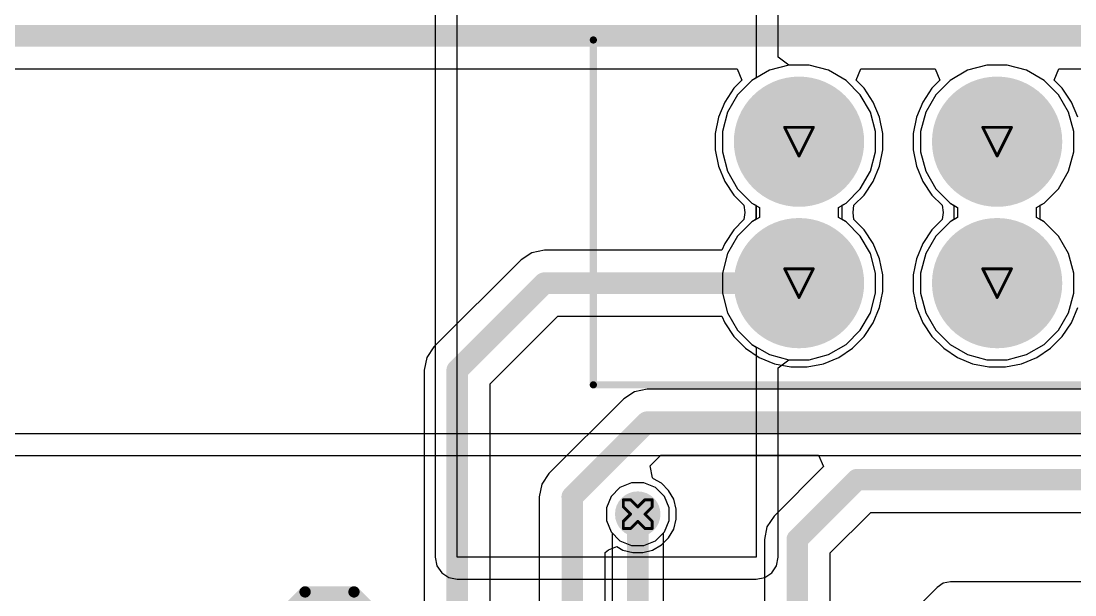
# Model space of a CAD drawing. Header units: inches. Extents: x 0 to 5379, y 0 to 5429.
# Drawn here: x 74.95 to 93.56, y 20.01 to 30.15 of the extents above; entities that cross this region are included whole.
import ezdxf

# ---------------------------------------------------------------- set-up
doc = ezdxf.new("R2010")
doc.units = ezdxf.units.IN
for name, color, linetype in [('Bottom Layer', 5, 'Continuous'), ('Bottom Solder', 6, 'Continuous'), ('Drill Drawing', 1, 'Continuous'), ('GND01', 16, 'Continuous'), ('GND02', 76, 'Continuous'), ('Multi-Layer', 9, 'Continuous'), ('Pad Holes', 156, 'Continuous'), ('PWR', 156, 'Continuous'), ('SIG 01', 90, 'Continuous'), ('Top Layer', 1, 'Continuous'), ('Top Overlay', 2, 'Continuous'), ('Top Paste', 8, 'Continuous'), ('Top Solder', 216, 'Continuous'), ('Via Holes', 16, 'Continuous')]:
    doc.layers.add(name, color=color, linetype=linetype)

# ---------------------------------------------------------------- blocks, each defined once
blk = doc.blocks.new('178_6165_0002_52')
at = {"layer": 'Bottom Layer'}
h = blk.add_hatch(color=5, dxfattribs=at)
edge = h.paths.add_edge_path()
edge.add_arc((2.9, 1.25), 1.1, 0, 360)
h = blk.add_hatch(color=5, dxfattribs=at)
edge = h.paths.add_edge_path()
edge.add_arc((6.4, 1.25), 1.1, 0, 360)
h = blk.add_hatch(color=5, dxfattribs=at)
edge = h.paths.add_edge_path()
edge.add_arc((2.9, -1.25), 1.1, 0, 360)
h = blk.add_hatch(color=5, dxfattribs=at)
edge = h.paths.add_edge_path()
edge.add_arc((6.4, -1.25), 1.1, 0, 360)
at = {"layer": 'Bottom Solder'}
h = blk.add_hatch(color=6, dxfattribs=at)
edge = h.paths.add_edge_path()
edge.add_arc((2.9, 1.25), 1.151, 0, 360)
h = blk.add_hatch(color=6, dxfattribs=at)
edge = h.paths.add_edge_path()
edge.add_arc((6.4, 1.25), 1.151, 0, 360)
h = blk.add_hatch(color=6, dxfattribs=at)
edge = h.paths.add_edge_path()
edge.add_arc((2.9, -1.25), 1.151, 0, 360)
h = blk.add_hatch(color=6, dxfattribs=at)
edge = h.paths.add_edge_path()
edge.add_arc((6.4, -1.25), 1.151, 0, 360)
at = {"layer": 'GND01'}
h = blk.add_hatch(color=16, dxfattribs=at)
edge = h.paths.add_edge_path()
edge.add_arc((2.9, 1.25), 1.1, 0, 360)
h = blk.add_hatch(color=16, dxfattribs=at)
edge = h.paths.add_edge_path()
edge.add_arc((6.4, 1.25), 1.1, 0, 360)
h = blk.add_hatch(color=16, dxfattribs=at)
edge = h.paths.add_edge_path()
edge.add_arc((2.9, -1.25), 1.1, 0, 360)
h = blk.add_hatch(color=16, dxfattribs=at)
edge = h.paths.add_edge_path()
edge.add_arc((6.4, -1.25), 1.1, 0, 360)
at = {"layer": 'GND02'}
h = blk.add_hatch(color=76, dxfattribs=at)
edge = h.paths.add_edge_path()
edge.add_arc((2.9, 1.25), 1.1, 0, 360)
h = blk.add_hatch(color=76, dxfattribs=at)
edge = h.paths.add_edge_path()
edge.add_arc((6.4, 1.25), 1.1, 0, 360)
h = blk.add_hatch(color=76, dxfattribs=at)
edge = h.paths.add_edge_path()
edge.add_arc((2.9, -1.25), 1.1, 0, 360)
h = blk.add_hatch(color=76, dxfattribs=at)
edge = h.paths.add_edge_path()
edge.add_arc((6.4, -1.25), 1.1, 0, 360)
at = {"layer": 'Multi-Layer'}
h = blk.add_hatch(color=9, dxfattribs=at)
edge = h.paths.add_edge_path()
edge.add_arc((2.9, 1.25), 1.1, 0, 360)
h = blk.add_hatch(color=9, dxfattribs=at)
edge = h.paths.add_edge_path()
edge.add_arc((6.4, 1.25), 1.1, 0, 360)
h = blk.add_hatch(color=9, dxfattribs=at)
edge = h.paths.add_edge_path()
edge.add_arc((2.9, -1.25), 1.1, 0, 360)
h = blk.add_hatch(color=9, dxfattribs=at)
edge = h.paths.add_edge_path()
edge.add_arc((6.4, -1.25), 1.1, 0, 360)
at = {"layer": 'Pad Holes'}
h = blk.add_hatch(color=7, dxfattribs=at)
edge = h.paths.add_edge_path()
edge.add_arc((2.9, 1.25), 0.75, 0, 360)
h = blk.add_hatch(color=7, dxfattribs=at)
edge = h.paths.add_edge_path()
edge.add_arc((6.4, 1.25), 0.75, 0, 360)
h = blk.add_hatch(color=7, dxfattribs=at)
edge = h.paths.add_edge_path()
edge.add_arc((2.9, -1.25), 0.75, 0, 360)
h = blk.add_hatch(color=7, dxfattribs=at)
edge = h.paths.add_edge_path()
edge.add_arc((6.4, -1.25), 0.75, 0, 360)
at = {"layer": 'PWR'}
h = blk.add_hatch(color=156, dxfattribs=at)
edge = h.paths.add_edge_path()
edge.add_arc((2.9, 1.25), 1.1, 0, 360)
h = blk.add_hatch(color=156, dxfattribs=at)
edge = h.paths.add_edge_path()
edge.add_arc((6.4, 1.25), 1.1, 0, 360)
h = blk.add_hatch(color=156, dxfattribs=at)
edge = h.paths.add_edge_path()
edge.add_arc((2.9, -1.25), 1.1, 0, 360)
h = blk.add_hatch(color=156, dxfattribs=at)
edge = h.paths.add_edge_path()
edge.add_arc((6.4, -1.25), 1.1, 0, 360)
at = {"layer": 'SIG 01'}
h = blk.add_hatch(color=90, dxfattribs=at)
edge = h.paths.add_edge_path()
edge.add_arc((2.9, 1.25), 1.1, 0, 360)
h = blk.add_hatch(color=90, dxfattribs=at)
edge = h.paths.add_edge_path()
edge.add_arc((6.4, 1.25), 1.1, 0, 360)
h = blk.add_hatch(color=90, dxfattribs=at)
edge = h.paths.add_edge_path()
edge.add_arc((2.9, -1.25), 1.1, 0, 360)
h = blk.add_hatch(color=90, dxfattribs=at)
edge = h.paths.add_edge_path()
edge.add_arc((6.4, -1.25), 1.1, 0, 360)
at = {"layer": 'Top Layer'}
h = blk.add_hatch(color=1, dxfattribs=at)
edge = h.paths.add_edge_path()
edge.add_arc((2.9, 1.25), 1.1, 0, 360)
h = blk.add_hatch(color=1, dxfattribs=at)
edge = h.paths.add_edge_path()
edge.add_arc((6.4, 1.25), 1.1, 0, 360)
h = blk.add_hatch(color=1, dxfattribs=at)
edge = h.paths.add_edge_path()
edge.add_arc((2.9, -1.25), 1.1, 0, 360)
h = blk.add_hatch(color=1, dxfattribs=at)
edge = h.paths.add_edge_path()
edge.add_arc((6.4, -1.25), 1.1, 0, 360)
at = {"layer": 'Top Solder'}
h = blk.add_hatch(color=216, dxfattribs=at)
edge = h.paths.add_edge_path()
edge.add_arc((2.9, 1.25), 1.151, 0, 360)
h = blk.add_hatch(color=216, dxfattribs=at)
edge = h.paths.add_edge_path()
edge.add_arc((6.4, 1.25), 1.151, 0, 360)
h = blk.add_hatch(color=216, dxfattribs=at)
edge = h.paths.add_edge_path()
edge.add_arc((2.9, -1.25), 1.151, 0, 360)
h = blk.add_hatch(color=216, dxfattribs=at)
edge = h.paths.add_edge_path()
edge.add_arc((6.4, -1.25), 1.151, 0, 360)
at = {"layer": 'Top Overlay'}
for points in [[(10.033, 3.048, 0.127, 0.127, 0), (-10.033, 3.048, 0.127, 0.127, 0)], [(10.033, 3.048, 0.127, 0.127, 0), (10.033, -3.048, 0.127, 0.127, 0)], [(10.033, -3.048, 0.127, 0.127, 0), (-10.033, -3.048, 0.127, 0.127, 0)]]:
    blk.add_lwpolyline(points, format="xyseb", dxfattribs=at)
for points in [[(10.001, 3.048, 0.0635, 0.0635, 1), (10.065, 3.048, 0.0635, 0.0635, 1)], [(10.001, 3.048, 0.0635, 0.0635, 1), (10.065, 3.048, 0.0635, 0.0635, 1)], [(10.001, -3.048, 0.0635, 0.0635, 1), (10.065, -3.048, 0.0635, 0.0635, 1)], [(10.001, -3.048, 0.0635, 0.0635, 1), (10.065, -3.048, 0.0635, 0.0635, 1)]]:
    blk.add_lwpolyline(points, format="xyseb", close=True, dxfattribs=at)
blk = doc.blocks.new('T__________190')
at = {"layer": 'Top Layer'}
blk.add_hatch(color=1, dxfattribs=at).paths.add_polyline_path([(0.381, 0.762), (-0.381, 0.762), (-0.762, 0.381), (-0.762, -0.381), (-0.381, -0.762), (0.381, -0.762), (0.762, -0.381), (0.762, 0.381)])
at = {"layer": 'Top Paste'}
blk.add_hatch(color=8, dxfattribs=at).paths.add_polyline_path([(0.381, 0.762), (-0.381, 0.762), (-0.762, 0.381), (-0.762, -0.381), (-0.381, -0.762), (0.381, -0.762), (0.762, -0.381), (0.762, 0.381)])
at = {"layer": 'Top Solder'}
blk.add_hatch(color=216, dxfattribs=at).paths.add_polyline_path([(0.432, 0.864), (-0.432, 0.864), (-0.864, 0.432), (-0.864, -0.432), (-0.432, -0.864), (0.432, -0.864), (0.864, -0.432), (0.864, 0.432)])
at = {"layer": 'Top Overlay'}
for points in [[(-0.94, 0.432, 0.2, 0.2, 0), (-0.432, 0.94, 0.2, 0.2, 0)], [(-0.432, 0.94, 0.2, 0.2, 0), (0.432, 0.94, 0.2, 0.2, 0)], [(0.432, 0.94, 0.2, 0.2, 0), (0.94, 0.432, 0.2, 0.2, 0)], [(-0.94, -0.432, 0.2, 0.2, 0), (-0.94, 0.432, 0.2, 0.2, 0)], [(0.94, -0.432, 0.2, 0.2, 0), (0.94, 0.432, 0.2, 0.2, 0)], [(-0.94, -0.432, 0.2, 0.2, 0), (-0.432, -0.94, 0.2, 0.2, 0)], [(0.432, -0.94, 0.2, 0.2, 0), (0.94, -0.432, 0.2, 0.2, 0)], [(-0.432, -0.94, 0.2, 0.2, 0), (0.432, -0.94, 0.2, 0.2, 0)]]:
    blk.add_lwpolyline(points, format="xyseb", dxfattribs=at)
for points in [[(-0.482, 0.94, 0.1, 0.1, 1), (-0.382, 0.94, 0.1, 0.1, 1)], [(-0.482, 0.94, 0.1, 0.1, 1), (-0.382, 0.94, 0.1, 0.1, 1)], [(0.382, 0.94, 0.1, 0.1, 1), (0.482, 0.94, 0.1, 0.1, 1)], [(0.382, 0.94, 0.1, 0.1, 1), (0.482, 0.94, 0.1, 0.1, 1)], [(-0.99, 0.432, 0.1, 0.1, 1), (-0.89, 0.432, 0.1, 0.1, 1)], [(-0.99, 0.432, 0.1, 0.1, 1), (-0.89, 0.432, 0.1, 0.1, 1)], [(0.89, 0.432, 0.1, 0.1, 1), (0.99, 0.432, 0.1, 0.1, 1)], [(0.89, 0.432, 0.1, 0.1, 1), (0.99, 0.432, 0.1, 0.1, 1)], [(-0.99, -0.432, 0.1, 0.1, 1), (-0.89, -0.432, 0.1, 0.1, 1)], [(-0.99, -0.432, 0.1, 0.1, 1), (-0.89, -0.432, 0.1, 0.1, 1)], [(0.89, -0.432, 0.1, 0.1, 1), (0.99, -0.432, 0.1, 0.1, 1)], [(0.89, -0.432, 0.1, 0.1, 1), (0.99, -0.432, 0.1, 0.1, 1)], [(-0.482, -0.94, 0.1, 0.1, 1), (-0.382, -0.94, 0.1, 0.1, 1)], [(-0.482, -0.94, 0.1, 0.1, 1), (-0.382, -0.94, 0.1, 0.1, 1)], [(0.382, -0.94, 0.1, 0.1, 1), (0.482, -0.94, 0.1, 0.1, 1)], [(0.382, -0.94, 0.1, 0.1, 1), (0.482, -0.94, 0.1, 0.1, 1)]]:
    blk.add_lwpolyline(points, format="xyseb", close=True, dxfattribs=at)

msp = doc.modelspace()

# ---------------------------------------------------------------- hatches: boundary and pattern name
at = {"layer": 'Bottom Layer'}
h = msp.add_hatch(color=5, dxfattribs=at)
edge = h.paths.add_edge_path()
edge.add_arc((85.84, 21.438), 0.3, 0, 360)
at = {"layer": 'Bottom Solder'}
h = msp.add_hatch(color=6, dxfattribs=at)
edge = h.paths.add_edge_path()
edge.add_arc((85.84, 21.438), 0.402, 0, 360)
at = {"layer": 'GND01'}
h = msp.add_hatch(color=16, dxfattribs=at)
edge = h.paths.add_edge_path()
edge.add_arc((85.84, 21.438), 0.3, 0, 360)
at = {"layer": 'GND02'}
h = msp.add_hatch(color=76, dxfattribs=at)
edge = h.paths.add_edge_path()
edge.add_arc((85.84, 21.438), 0.3, 0, 360)
at = {"layer": 'PWR'}
h = msp.add_hatch(color=156, dxfattribs=at)
edge = h.paths.add_edge_path()
edge.add_arc((85.84, 21.438), 0.3, 0, 360)
at = {"layer": 'SIG 01'}
h = msp.add_hatch(color=90, dxfattribs=at)
edge = h.paths.add_edge_path()
edge.add_arc((85.84, 21.438), 0.3, 0, 360)
at = {"layer": 'Top Layer'}
h = msp.add_hatch(color=1, dxfattribs=at)
edge = h.paths.add_edge_path()
edge.add_arc((85.84, 21.438), 0.3, 0, 360)
at = {"layer": 'Top Solder'}
h = msp.add_hatch(color=216, dxfattribs=at)
edge = h.paths.add_edge_path()
edge.add_arc((85.84, 21.438), 0.402, 0, 360)
at = {"layer": 'Via Holes'}
h = msp.add_hatch(color=7, dxfattribs=at)
edge = h.paths.add_edge_path()
edge.add_arc((85.84, 21.438), 0.15, 0, 360)

# ---------------------------------------------------------------- linework, layer by layer
at = {"layer": 'Bottom Layer'}
for p, q in [((88.166, 29.283), (87.857, 29.104)), ((88.51, 29.375), (88.166, 29.283)), ((88.867, 29.375), (88.51, 29.375)), ((89.211, 29.283), (88.867, 29.375)), ((89.52, 29.104), (89.211, 29.283)), ((91.666, 29.283), (91.357, 29.104)), ((92.01, 29.375), (91.666, 29.283)), ((92.367, 29.375), (92.01, 29.375)), ((92.711, 29.283), (92.367, 29.375)), ((93.02, 29.104), (92.711, 29.283)), ((87.857, 29.104), (87.605, 28.852)), ((89.772, 28.852), (89.52, 29.104)), ((91.357, 29.104), (91.105, 28.852)), ((93.272, 28.852), (93.02, 29.104)), ((87.605, 28.852), (87.427, 28.544)), ((89.95, 28.544), (89.772, 28.852)), ((91.105, 28.852), (90.927, 28.544)), ((93.45, 28.544), (93.272, 28.852)), ((87.427, 28.544), (87.335, 28.199)), ((90.043, 28.199), (89.95, 28.544)), ((90.927, 28.544), (90.835, 28.199)), ((93.543, 28.199), (93.45, 28.544)), ((87.335, 28.199), (87.335, 27.843)), ((90.043, 27.843), (90.043, 28.199)), ((90.835, 28.199), (90.835, 27.843)), ((93.543, 27.843), (93.543, 28.199)), ((87.335, 27.843), (87.427, 27.498)), ((89.95, 27.498), (90.043, 27.843)), ((90.835, 27.843), (90.927, 27.498)), ((93.45, 27.498), (93.543, 27.843)), ((87.427, 27.498), (87.605, 27.19)), ((89.772, 27.19), (89.95, 27.498)), ((90.927, 27.498), (91.105, 27.19)), ((93.272, 27.19), (93.45, 27.498)), ((87.605, 27.19), (87.857, 26.937)), ((89.52, 26.937), (89.772, 27.19)), ((91.105, 27.19), (91.357, 26.937)), ((93.02, 26.937), (93.272, 27.19)), ((87.857, 26.937), (87.992, 26.86)), ((87.992, 26.86), (87.992, 26.682)), ((89.385, 26.86), (89.52, 26.937)), ((89.385, 26.682), (89.385, 26.86)), ((91.357, 26.937), (91.492, 26.86)), ((91.492, 26.86), (91.492, 26.682)), ((92.885, 26.86), (93.02, 26.937)), ((92.885, 26.682), (92.885, 26.86)), ((87.992, 26.682), (87.857, 26.604)), ((89.52, 26.604), (89.385, 26.682)), ((91.492, 26.682), (91.357, 26.604)), ((93.02, 26.604), (92.885, 26.682)), ((87.857, 26.604), (87.605, 26.352)), ((89.772, 26.352), (89.52, 26.604)), ((91.357, 26.604), (91.105, 26.352)), ((93.272, 26.352), (93.02, 26.604)), ((87.605, 26.352), (87.427, 26.043)), ((89.95, 26.043), (89.772, 26.352)), ((91.105, 26.352), (90.927, 26.043)), ((93.45, 26.043), (93.272, 26.352)), ((87.427, 26.043), (87.335, 25.699)), ((90.043, 25.699), (89.95, 26.043)), ((90.927, 26.043), (90.835, 25.699)), ((93.543, 25.699), (93.45, 26.043)), ((87.335, 25.699), (87.335, 25.343)), ((90.043, 25.343), (90.043, 25.699)), ((90.835, 25.699), (90.835, 25.343)), ((93.543, 25.343), (93.543, 25.699)), ((87.335, 25.343), (87.427, 24.998)), ((89.95, 24.998), (90.043, 25.343)), ((90.835, 25.343), (90.927, 24.998)), ((93.45, 24.998), (93.543, 25.343)), ((87.427, 24.998), (87.605, 24.689)), ((89.772, 24.689), (89.95, 24.998)), ((90.927, 24.998), (91.105, 24.689)), ((93.272, 24.689), (93.45, 24.998)), ((87.605, 24.689), (87.857, 24.437)), ((89.52, 24.437), (89.772, 24.689)), ((91.105, 24.689), (91.357, 24.437)), ((93.02, 24.437), (93.272, 24.689)), ((87.857, 24.437), (88.166, 24.259)), ((89.211, 24.259), (89.52, 24.437)), ((91.357, 24.437), (91.666, 24.259)), ((92.711, 24.259), (93.02, 24.437)), ((88.166, 24.259), (88.51, 24.167)), ((88.867, 24.167), (89.211, 24.259)), ((91.666, 24.259), (92.01, 24.167)), ((92.367, 24.167), (92.711, 24.259)), ((88.51, 24.167), (88.867, 24.167)), ((92.01, 24.167), (92.367, 24.167)), ((85.73, 21.992), (85.526, 21.907)), ((85.95, 21.992), (85.73, 21.992)), ((86.154, 21.907), (85.95, 21.992)), ((85.526, 21.907), (85.371, 21.751)), ((86.31, 21.751), (86.154, 21.907)), ((85.371, 21.751), (85.286, 21.548)), ((86.394, 21.548), (86.31, 21.751)), ((85.286, 21.548), (85.286, 21.327)), ((86.394, 21.327), (86.394, 21.548)), ((85.286, 21.327), (85.371, 21.124)), ((86.31, 21.124), (86.394, 21.327)), ((85.371, 21.124), (85.526, 20.968)), ((86.154, 20.968), (86.31, 21.124)), ((85.526, 20.968), (85.73, 20.884)), ((85.73, 20.884), (85.95, 20.884)), ((85.95, 20.884), (86.154, 20.968))]:
    msp.add_line(p, q, dxfattribs=at)
at = {"layer": 'Drill Drawing'}
for points in [[(88.435, 28.275, 0.0508, 0.0508, 0), (88.943, 28.275, 0.0508, 0.0508, 0)], [(88.435, 28.275, 0.0508, 0.0508, 0), (88.689, 27.767, 0.0508, 0.0508, 0)], [(88.689, 27.767, 0.0508, 0.0508, 0), (88.943, 28.275, 0.0508, 0.0508, 0)], [(91.935, 28.275, 0.0508, 0.0508, 0), (92.443, 28.275, 0.0508, 0.0508, 0)], [(91.935, 28.275, 0.0508, 0.0508, 0), (92.189, 27.767, 0.0508, 0.0508, 0)], [(92.189, 27.767, 0.0508, 0.0508, 0), (92.443, 28.275, 0.0508, 0.0508, 0)], [(88.435, 25.775, 0.0508, 0.0508, 0), (88.943, 25.775, 0.0508, 0.0508, 0)], [(88.435, 25.775, 0.0508, 0.0508, 0), (88.689, 25.267, 0.0508, 0.0508, 0)], [(88.689, 25.267, 0.0508, 0.0508, 0), (88.943, 25.775, 0.0508, 0.0508, 0)], [(91.935, 25.775, 0.0508, 0.0508, 0), (92.443, 25.775, 0.0508, 0.0508, 0)], [(91.935, 25.775, 0.0508, 0.0508, 0), (92.189, 25.267, 0.0508, 0.0508, 0)], [(92.189, 25.267, 0.0508, 0.0508, 0), (92.443, 25.775, 0.0508, 0.0508, 0)], [(85.586, 21.565, 0.0508, 0.0508, 0), (85.586, 21.692, 0.0508, 0.0508, 0)], [(85.586, 21.692, 0.0508, 0.0508, 0), (85.713, 21.692, 0.0508, 0.0508, 0)], [(85.713, 21.692, 0.0508, 0.0508, 0), (85.84, 21.565, 0.0508, 0.0508, 0)], [(85.84, 21.565, 0.0508, 0.0508, 0), (85.967, 21.692, 0.0508, 0.0508, 0)], [(85.967, 21.692, 0.0508, 0.0508, 0), (86.094, 21.692, 0.0508, 0.0508, 0)], [(86.094, 21.565, 0.0508, 0.0508, 0), (86.094, 21.692, 0.0508, 0.0508, 0)], [(85.586, 21.565, 0.0508, 0.0508, 0), (85.713, 21.438, 0.0508, 0.0508, 0)], [(85.586, 21.311, 0.0508, 0.0508, 0), (85.713, 21.438, 0.0508, 0.0508, 0)], [(85.967, 21.438, 0.0508, 0.0508, 0), (86.094, 21.565, 0.0508, 0.0508, 0)], [(85.967, 21.438, 0.0508, 0.0508, 0), (86.094, 21.311, 0.0508, 0.0508, 0)], [(85.586, 21.184, 0.0508, 0.0508, 0), (85.586, 21.311, 0.0508, 0.0508, 0)], [(85.713, 21.184, 0.0508, 0.0508, 0), (85.84, 21.311, 0.0508, 0.0508, 0)], [(85.84, 21.311, 0.0508, 0.0508, 0), (85.967, 21.184, 0.0508, 0.0508, 0)], [(86.094, 21.184, 0.0508, 0.0508, 0), (86.094, 21.311, 0.0508, 0.0508, 0)], [(85.586, 21.184, 0.0508, 0.0508, 0), (85.713, 21.184, 0.0508, 0.0508, 0)], [(85.967, 21.184, 0.0508, 0.0508, 0), (86.094, 21.184, 0.0508, 0.0508, 0)]]:
    msp.add_lwpolyline(points, format="xyseb", dxfattribs=at)
for points in [[(88.422, 28.275, 0.0254, 0.0254, 1), (88.447, 28.275, 0.0254, 0.0254, 1)], [(88.422, 28.275, 0.0254, 0.0254, 1), (88.447, 28.275, 0.0254, 0.0254, 1)], [(88.93, 28.275, 0.0254, 0.0254, 1), (88.955, 28.275, 0.0254, 0.0254, 1)], [(88.93, 28.275, 0.0254, 0.0254, 1), (88.955, 28.275, 0.0254, 0.0254, 1)], [(91.922, 28.275, 0.0254, 0.0254, 1), (91.947, 28.275, 0.0254, 0.0254, 1)], [(91.922, 28.275, 0.0254, 0.0254, 1), (91.947, 28.275, 0.0254, 0.0254, 1)], [(92.43, 28.275, 0.0254, 0.0254, 1), (92.455, 28.275, 0.0254, 0.0254, 1)], [(92.43, 28.275, 0.0254, 0.0254, 1), (92.455, 28.275, 0.0254, 0.0254, 1)], [(88.676, 27.767, 0.0254, 0.0254, 1), (88.701, 27.767, 0.0254, 0.0254, 1)], [(88.676, 27.767, 0.0254, 0.0254, 1), (88.701, 27.767, 0.0254, 0.0254, 1)], [(92.176, 27.767, 0.0254, 0.0254, 1), (92.201, 27.767, 0.0254, 0.0254, 1)], [(92.176, 27.767, 0.0254, 0.0254, 1), (92.201, 27.767, 0.0254, 0.0254, 1)], [(88.422, 25.775, 0.0254, 0.0254, 1), (88.447, 25.775, 0.0254, 0.0254, 1)], [(88.422, 25.775, 0.0254, 0.0254, 1), (88.447, 25.775, 0.0254, 0.0254, 1)], [(88.93, 25.775, 0.0254, 0.0254, 1), (88.955, 25.775, 0.0254, 0.0254, 1)], [(88.93, 25.775, 0.0254, 0.0254, 1), (88.955, 25.775, 0.0254, 0.0254, 1)], [(91.922, 25.775, 0.0254, 0.0254, 1), (91.947, 25.775, 0.0254, 0.0254, 1)], [(91.922, 25.775, 0.0254, 0.0254, 1), (91.947, 25.775, 0.0254, 0.0254, 1)], [(92.43, 25.775, 0.0254, 0.0254, 1), (92.455, 25.775, 0.0254, 0.0254, 1)], [(92.43, 25.775, 0.0254, 0.0254, 1), (92.455, 25.775, 0.0254, 0.0254, 1)], [(88.676, 25.267, 0.0254, 0.0254, 1), (88.701, 25.267, 0.0254, 0.0254, 1)], [(88.676, 25.267, 0.0254, 0.0254, 1), (88.701, 25.267, 0.0254, 0.0254, 1)], [(92.176, 25.267, 0.0254, 0.0254, 1), (92.201, 25.267, 0.0254, 0.0254, 1)], [(92.176, 25.267, 0.0254, 0.0254, 1), (92.201, 25.267, 0.0254, 0.0254, 1)], [(85.573, 21.692, 0.0254, 0.0254, 1), (85.599, 21.692, 0.0254, 0.0254, 1)], [(85.573, 21.692, 0.0254, 0.0254, 1), (85.599, 21.692, 0.0254, 0.0254, 1)], [(85.7, 21.692, 0.0254, 0.0254, 1), (85.726, 21.692, 0.0254, 0.0254, 1)], [(85.7, 21.692, 0.0254, 0.0254, 1), (85.726, 21.692, 0.0254, 0.0254, 1)], [(85.954, 21.692, 0.0254, 0.0254, 1), (85.98, 21.692, 0.0254, 0.0254, 1)], [(85.954, 21.692, 0.0254, 0.0254, 1), (85.98, 21.692, 0.0254, 0.0254, 1)], [(86.081, 21.692, 0.0254, 0.0254, 1), (86.107, 21.692, 0.0254, 0.0254, 1)], [(86.081, 21.692, 0.0254, 0.0254, 1), (86.107, 21.692, 0.0254, 0.0254, 1)], [(85.573, 21.565, 0.0254, 0.0254, 1), (85.599, 21.565, 0.0254, 0.0254, 1)], [(85.573, 21.565, 0.0254, 0.0254, 1), (85.599, 21.565, 0.0254, 0.0254, 1)], [(85.7, 21.438, 0.0254, 0.0254, 1), (85.726, 21.438, 0.0254, 0.0254, 1)], [(85.7, 21.438, 0.0254, 0.0254, 1), (85.726, 21.438, 0.0254, 0.0254, 1)], [(85.827, 21.565, 0.0254, 0.0254, 1), (85.853, 21.565, 0.0254, 0.0254, 1)], [(85.827, 21.565, 0.0254, 0.0254, 1), (85.853, 21.565, 0.0254, 0.0254, 1)], [(85.954, 21.438, 0.0254, 0.0254, 1), (85.98, 21.438, 0.0254, 0.0254, 1)], [(85.954, 21.438, 0.0254, 0.0254, 1), (85.98, 21.438, 0.0254, 0.0254, 1)], [(86.081, 21.565, 0.0254, 0.0254, 1), (86.107, 21.565, 0.0254, 0.0254, 1)], [(86.081, 21.565, 0.0254, 0.0254, 1), (86.107, 21.565, 0.0254, 0.0254, 1)], [(85.573, 21.311, 0.0254, 0.0254, 1), (85.599, 21.311, 0.0254, 0.0254, 1)], [(85.573, 21.311, 0.0254, 0.0254, 1), (85.599, 21.311, 0.0254, 0.0254, 1)], [(85.827, 21.311, 0.0254, 0.0254, 1), (85.853, 21.311, 0.0254, 0.0254, 1)], [(85.827, 21.311, 0.0254, 0.0254, 1), (85.853, 21.311, 0.0254, 0.0254, 1)], [(86.081, 21.311, 0.0254, 0.0254, 1), (86.107, 21.311, 0.0254, 0.0254, 1)], [(86.081, 21.311, 0.0254, 0.0254, 1), (86.107, 21.311, 0.0254, 0.0254, 1)], [(85.573, 21.184, 0.0254, 0.0254, 1), (85.599, 21.184, 0.0254, 0.0254, 1)], [(85.573, 21.184, 0.0254, 0.0254, 1), (85.599, 21.184, 0.0254, 0.0254, 1)], [(85.7, 21.184, 0.0254, 0.0254, 1), (85.726, 21.184, 0.0254, 0.0254, 1)], [(85.7, 21.184, 0.0254, 0.0254, 1), (85.726, 21.184, 0.0254, 0.0254, 1)], [(85.954, 21.184, 0.0254, 0.0254, 1), (85.98, 21.184, 0.0254, 0.0254, 1)], [(85.954, 21.184, 0.0254, 0.0254, 1), (85.98, 21.184, 0.0254, 0.0254, 1)], [(86.081, 21.184, 0.0254, 0.0254, 1), (86.107, 21.184, 0.0254, 0.0254, 1)], [(86.081, 21.184, 0.0254, 0.0254, 1), (86.107, 21.184, 0.0254, 0.0254, 1)]]:
    msp.add_lwpolyline(points, format="xyseb", close=True, dxfattribs=at)
at = {"layer": 'GND01'}
for p, q in [((88.166, 29.283), (87.857, 29.104)), ((88.51, 29.375), (88.166, 29.283)), ((88.867, 29.375), (88.51, 29.375)), ((89.211, 29.283), (88.867, 29.375)), ((89.52, 29.104), (89.211, 29.283)), ((91.666, 29.283), (91.357, 29.104)), ((92.01, 29.375), (91.666, 29.283)), ((92.367, 29.375), (92.01, 29.375)), ((92.711, 29.283), (92.367, 29.375)), ((93.02, 29.104), (92.711, 29.283)), ((87.857, 29.104), (87.605, 28.852)), ((89.772, 28.852), (89.52, 29.104)), ((91.357, 29.104), (91.105, 28.852)), ((93.272, 28.852), (93.02, 29.104)), ((87.605, 28.852), (87.427, 28.544)), ((89.95, 28.544), (89.772, 28.852)), ((91.105, 28.852), (90.927, 28.544)), ((93.45, 28.544), (93.272, 28.852)), ((87.427, 28.544), (87.335, 28.199)), ((90.043, 28.199), (89.95, 28.544)), ((90.927, 28.544), (90.835, 28.199)), ((93.543, 28.199), (93.45, 28.544)), ((87.335, 28.199), (87.335, 27.843)), ((90.043, 27.843), (90.043, 28.199)), ((90.835, 28.199), (90.835, 27.843)), ((93.543, 27.843), (93.543, 28.199)), ((87.335, 27.843), (87.427, 27.498)), ((89.95, 27.498), (90.043, 27.843)), ((90.835, 27.843), (90.927, 27.498)), ((93.45, 27.498), (93.543, 27.843)), ((87.427, 27.498), (87.605, 27.19)), ((89.772, 27.19), (89.95, 27.498)), ((90.927, 27.498), (91.105, 27.19)), ((93.272, 27.19), (93.45, 27.498)), ((87.605, 27.19), (87.857, 26.937)), ((89.52, 26.937), (89.772, 27.19)), ((91.105, 27.19), (91.357, 26.937)), ((93.02, 26.937), (93.272, 27.19)), ((87.857, 26.937), (87.926, 26.898)), ((87.926, 26.898), (87.926, 26.644)), ((89.451, 26.898), (89.52, 26.937)), ((89.451, 26.644), (89.451, 26.898)), ((91.357, 26.937), (91.426, 26.898)), ((91.426, 26.898), (91.426, 26.644)), ((92.951, 26.898), (93.02, 26.937)), ((92.951, 26.644), (92.951, 26.898)), ((87.926, 26.644), (87.857, 26.604)), ((89.52, 26.604), (89.451, 26.644)), ((91.426, 26.644), (91.357, 26.604)), ((93.02, 26.604), (92.951, 26.644)), ((87.857, 26.604), (87.605, 26.352)), ((89.772, 26.352), (89.52, 26.604)), ((91.357, 26.604), (91.105, 26.352)), ((93.272, 26.352), (93.02, 26.604)), ((87.605, 26.352), (87.427, 26.043)), ((89.95, 26.043), (89.772, 26.352)), ((91.105, 26.352), (90.927, 26.043)), ((93.45, 26.043), (93.272, 26.352)), ((87.427, 26.043), (87.335, 25.699)), ((90.043, 25.699), (89.95, 26.043)), ((90.927, 26.043), (90.835, 25.699)), ((93.543, 25.699), (93.45, 26.043)), ((87.335, 25.699), (87.335, 25.343)), ((90.043, 25.343), (90.043, 25.699)), ((90.835, 25.699), (90.835, 25.343)), ((93.543, 25.343), (93.543, 25.699)), ((87.335, 25.343), (87.427, 24.998)), ((89.95, 24.998), (90.043, 25.343)), ((90.835, 25.343), (90.927, 24.998)), ((93.45, 24.998), (93.543, 25.343)), ((87.427, 24.998), (87.605, 24.689)), ((89.772, 24.689), (89.95, 24.998)), ((90.927, 24.998), (91.105, 24.689)), ((93.272, 24.689), (93.45, 24.998)), ((87.605, 24.689), (87.857, 24.437)), ((89.52, 24.437), (89.772, 24.689)), ((91.105, 24.689), (91.357, 24.437)), ((93.02, 24.437), (93.272, 24.689)), ((87.857, 24.437), (88.166, 24.259)), ((89.211, 24.259), (89.52, 24.437)), ((91.357, 24.437), (91.666, 24.259)), ((92.711, 24.259), (93.02, 24.437)), ((88.166, 24.259), (88.51, 24.167)), ((88.867, 24.167), (89.211, 24.259)), ((91.666, 24.259), (92.01, 24.167)), ((92.367, 24.167), (92.711, 24.259)), ((88.51, 24.167), (88.867, 24.167)), ((92.01, 24.167), (92.367, 24.167)), ((85.73, 21.992), (85.526, 21.907)), ((85.95, 21.992), (85.73, 21.992)), ((86.154, 21.907), (85.95, 21.992)), ((85.526, 21.907), (85.371, 21.751)), ((86.31, 21.751), (86.154, 21.907)), ((85.371, 21.751), (85.286, 21.548)), ((86.394, 21.548), (86.31, 21.751)), ((85.286, 21.548), (85.286, 21.327)), ((86.394, 21.327), (86.394, 21.548)), ((85.286, 21.327), (85.371, 21.124)), ((86.31, 21.124), (86.394, 21.327)), ((85.371, 21.124), (85.526, 20.968)), ((86.154, 20.968), (86.31, 21.124)), ((85.526, 20.968), (85.73, 20.884)), ((85.73, 20.884), (85.95, 20.884)), ((85.95, 20.884), (86.154, 20.968))]:
    msp.add_line(p, q, dxfattribs=at)
at = {"layer": 'GND02'}
for p, q in [((88.166, 29.283), (87.857, 29.104)), ((88.51, 29.375), (88.166, 29.283)), ((88.867, 29.375), (88.51, 29.375)), ((89.211, 29.283), (88.867, 29.375)), ((89.52, 29.104), (89.211, 29.283)), ((91.666, 29.283), (91.357, 29.104)), ((92.01, 29.375), (91.666, 29.283)), ((92.367, 29.375), (92.01, 29.375)), ((92.711, 29.283), (92.367, 29.375)), ((93.02, 29.104), (92.711, 29.283)), ((87.857, 29.104), (87.605, 28.852)), ((89.772, 28.852), (89.52, 29.104)), ((91.357, 29.104), (91.105, 28.852)), ((93.272, 28.852), (93.02, 29.104)), ((87.605, 28.852), (87.427, 28.544)), ((89.95, 28.544), (89.772, 28.852)), ((91.105, 28.852), (90.927, 28.544)), ((93.45, 28.544), (93.272, 28.852)), ((87.427, 28.544), (87.335, 28.199)), ((90.043, 28.199), (89.95, 28.544)), ((90.927, 28.544), (90.835, 28.199)), ((93.543, 28.199), (93.45, 28.544)), ((87.335, 28.199), (87.335, 27.843)), ((90.043, 27.843), (90.043, 28.199)), ((90.835, 28.199), (90.835, 27.843)), ((93.543, 27.843), (93.543, 28.199)), ((87.335, 27.843), (87.427, 27.498)), ((89.95, 27.498), (90.043, 27.843)), ((90.835, 27.843), (90.927, 27.498)), ((93.45, 27.498), (93.543, 27.843)), ((87.427, 27.498), (87.605, 27.19)), ((89.772, 27.19), (89.95, 27.498)), ((90.927, 27.498), (91.105, 27.19)), ((93.272, 27.19), (93.45, 27.498)), ((87.605, 27.19), (87.857, 26.937)), ((89.52, 26.937), (89.772, 27.19)), ((91.105, 27.19), (91.357, 26.937)), ((93.02, 26.937), (93.272, 27.19)), ((87.857, 26.937), (87.926, 26.898)), ((87.926, 26.898), (87.926, 26.644)), ((89.451, 26.898), (89.52, 26.937)), ((89.451, 26.644), (89.451, 26.898)), ((91.357, 26.937), (91.426, 26.898)), ((91.426, 26.898), (91.426, 26.644)), ((92.951, 26.898), (93.02, 26.937)), ((92.951, 26.644), (92.951, 26.898)), ((87.926, 26.644), (87.857, 26.604)), ((89.52, 26.604), (89.451, 26.644)), ((91.426, 26.644), (91.357, 26.604)), ((93.02, 26.604), (92.951, 26.644)), ((87.857, 26.604), (87.605, 26.352)), ((89.772, 26.352), (89.52, 26.604)), ((91.357, 26.604), (91.105, 26.352)), ((93.272, 26.352), (93.02, 26.604)), ((87.605, 26.352), (87.427, 26.043)), ((89.95, 26.043), (89.772, 26.352)), ((91.105, 26.352), (90.927, 26.043)), ((93.45, 26.043), (93.272, 26.352)), ((87.427, 26.043), (87.335, 25.699)), ((90.043, 25.699), (89.95, 26.043)), ((90.927, 26.043), (90.835, 25.699)), ((93.543, 25.699), (93.45, 26.043)), ((87.335, 25.699), (87.335, 25.343)), ((90.043, 25.343), (90.043, 25.699)), ((90.835, 25.699), (90.835, 25.343)), ((93.543, 25.343), (93.543, 25.699)), ((87.335, 25.343), (87.427, 24.998)), ((89.95, 24.998), (90.043, 25.343)), ((90.835, 25.343), (90.927, 24.998)), ((93.45, 24.998), (93.543, 25.343)), ((87.427, 24.998), (87.605, 24.689)), ((89.772, 24.689), (89.95, 24.998)), ((90.927, 24.998), (91.105, 24.689)), ((93.272, 24.689), (93.45, 24.998)), ((87.605, 24.689), (87.857, 24.437)), ((89.52, 24.437), (89.772, 24.689)), ((91.105, 24.689), (91.357, 24.437)), ((93.02, 24.437), (93.272, 24.689)), ((87.857, 24.437), (88.166, 24.259)), ((89.211, 24.259), (89.52, 24.437)), ((91.357, 24.437), (91.666, 24.259)), ((92.711, 24.259), (93.02, 24.437)), ((88.166, 24.259), (88.51, 24.167)), ((88.867, 24.167), (89.211, 24.259)), ((91.666, 24.259), (92.01, 24.167)), ((92.367, 24.167), (92.711, 24.259)), ((88.51, 24.167), (88.867, 24.167)), ((92.01, 24.167), (92.367, 24.167)), ((85.73, 21.992), (85.526, 21.907)), ((85.95, 21.992), (85.73, 21.992)), ((86.154, 21.907), (85.95, 21.992)), ((85.526, 21.907), (85.371, 21.751)), ((86.31, 21.751), (86.154, 21.907)), ((85.371, 21.751), (85.286, 21.548)), ((86.394, 21.548), (86.31, 21.751)), ((85.286, 21.548), (85.286, 21.327)), ((86.394, 21.327), (86.394, 21.548)), ((85.286, 21.327), (85.371, 21.124)), ((86.31, 21.124), (86.394, 21.327)), ((85.371, 21.124), (85.526, 20.968)), ((86.154, 20.968), (86.31, 21.124)), ((85.526, 20.968), (85.73, 20.884)), ((85.73, 20.884), (85.95, 20.884)), ((85.95, 20.884), (86.154, 20.968))]:
    msp.add_line(p, q, dxfattribs=at)
at = {"layer": 'PWR'}
for p, q in [((87.935, 55.474), (87.935, 29.149)), ((82.652, 20.676), (82.652, 52.095)), ((82.263, 51.934), (82.263, 20.676)), ((88.323, 29.518), (88.323, 36.052)), ((88.51, 29.375), (88.323, 29.518)), ((88.867, 29.375), (88.51, 29.375)), ((89.211, 29.283), (88.867, 29.375)), ((89.52, 29.104), (89.211, 29.283)), ((91.666, 29.283), (91.357, 29.104)), ((92.01, 29.375), (91.666, 29.283)), ((92.367, 29.375), (92.01, 29.375)), ((92.711, 29.283), (92.367, 29.375)), ((93.02, 29.104), (92.711, 29.283)), ((87.857, 29.104), (87.605, 28.852)), ((87.935, 29.149), (87.857, 29.104)), ((89.772, 28.852), (89.52, 29.104)), ((91.357, 29.104), (91.105, 28.852)), ((93.272, 28.852), (93.02, 29.104)), ((87.605, 28.852), (87.427, 28.544)), ((89.95, 28.544), (89.772, 28.852)), ((91.105, 28.852), (90.927, 28.544)), ((93.45, 28.544), (93.272, 28.852)), ((87.427, 28.544), (87.335, 28.199)), ((90.043, 28.199), (89.95, 28.544)), ((90.927, 28.544), (90.835, 28.199)), ((93.543, 28.199), (93.45, 28.544)), ((87.335, 28.199), (87.335, 27.843)), ((90.043, 27.843), (90.043, 28.199)), ((90.835, 28.199), (90.835, 27.843)), ((93.543, 27.843), (93.543, 28.199)), ((87.335, 27.843), (87.427, 27.498)), ((89.95, 27.498), (90.043, 27.843)), ((90.835, 27.843), (90.927, 27.498)), ((93.45, 27.498), (93.543, 27.843)), ((87.427, 27.498), (87.605, 27.19)), ((89.772, 27.19), (89.95, 27.498)), ((90.927, 27.498), (91.105, 27.19)), ((93.272, 27.19), (93.45, 27.498)), ((87.605, 27.19), (87.857, 26.937)), ((89.52, 26.937), (89.772, 27.19)), ((91.105, 27.19), (91.357, 26.937)), ((93.02, 26.937), (93.272, 27.19)), ((87.857, 26.937), (87.935, 26.893)), ((87.935, 26.893), (87.935, 26.649)), ((89.451, 26.898), (89.52, 26.937)), ((89.451, 26.644), (89.451, 26.898)), ((91.357, 26.937), (91.426, 26.898)), ((91.426, 26.898), (91.426, 26.644)), ((92.951, 26.898), (93.02, 26.937)), ((92.951, 26.644), (92.951, 26.898)), ((87.935, 26.649), (87.857, 26.604)), ((89.52, 26.604), (89.451, 26.644)), ((91.426, 26.644), (91.357, 26.604)), ((93.02, 26.604), (92.951, 26.644)), ((87.857, 26.604), (87.605, 26.352)), ((89.772, 26.352), (89.52, 26.604)), ((91.357, 26.604), (91.105, 26.352)), ((93.272, 26.352), (93.02, 26.604)), ((87.605, 26.352), (87.427, 26.043)), ((89.95, 26.043), (89.772, 26.352)), ((91.105, 26.352), (90.927, 26.043)), ((93.45, 26.043), (93.272, 26.352)), ((87.427, 26.043), (87.335, 25.699)), ((90.043, 25.699), (89.95, 26.043)), ((90.927, 26.043), (90.835, 25.699)), ((93.543, 25.699), (93.45, 26.043)), ((87.335, 25.699), (87.335, 25.343)), ((90.043, 25.343), (90.043, 25.699)), ((90.835, 25.699), (90.835, 25.343)), ((93.543, 25.343), (93.543, 25.699)), ((87.335, 25.343), (87.427, 24.998)), ((89.95, 24.998), (90.043, 25.343)), ((90.835, 25.343), (90.927, 24.998)), ((93.45, 24.998), (93.543, 25.343)), ((87.427, 24.998), (87.605, 24.689)), ((89.772, 24.689), (89.95, 24.998)), ((90.927, 24.998), (91.105, 24.689)), ((93.272, 24.689), (93.45, 24.998)), ((87.605, 24.689), (87.857, 24.437)), ((89.52, 24.437), (89.772, 24.689)), ((91.105, 24.689), (91.357, 24.437)), ((93.02, 24.437), (93.272, 24.689)), ((87.857, 24.437), (87.935, 24.392)), ((87.935, 24.392), (87.935, 20.676)), ((89.211, 24.259), (89.52, 24.437)), ((91.357, 24.437), (91.666, 24.259)), ((92.711, 24.259), (93.02, 24.437)), ((88.867, 24.167), (89.211, 24.259)), ((91.666, 24.259), (92.01, 24.167)), ((92.367, 24.167), (92.711, 24.259)), ((88.323, 24.023), (88.51, 24.167)), ((88.323, 20.676), (88.323, 24.023)), ((88.51, 24.167), (88.867, 24.167)), ((92.01, 24.167), (92.367, 24.167)), ((82.263, 20.676), (82.293, 20.527)), ((87.935, 20.676), (82.652, 20.676)), ((88.294, 20.527), (88.323, 20.676)), ((82.293, 20.527), (82.377, 20.401)), ((88.209, 20.401), (88.294, 20.527)), ((82.377, 20.401), (82.503, 20.317)), ((82.503, 20.317), (82.652, 20.287)), ((87.935, 20.287), (88.083, 20.317)), ((88.083, 20.317), (88.209, 20.401)), ((82.652, 20.287), (87.935, 20.287))]:
    msp.add_line(p, q, dxfattribs=at)
at = {"layer": 'SIG 01'}
for p, q in [((59.724, 29.309), (87.595, 29.309)), ((87.595, 29.309), (87.679, 29.106)), ((89.698, 29.106), (89.782, 29.309)), ((89.782, 29.309), (91.095, 29.309)), ((91.095, 29.309), (91.179, 29.106)), ((93.198, 29.106), (93.282, 29.309)), ((93.282, 29.309), (96.895, 29.309)), ((87.679, 29.106), (87.538, 28.965)), ((89.839, 28.965), (89.698, 29.106)), ((91.179, 29.106), (91.038, 28.965)), ((93.339, 28.965), (93.198, 29.106)), ((87.538, 28.965), (87.376, 28.722)), ((90.001, 28.722), (89.839, 28.965)), ((91.038, 28.965), (90.876, 28.722)), ((93.501, 28.722), (93.339, 28.965)), ((87.376, 28.722), (87.264, 28.453)), ((90.113, 28.453), (90.001, 28.722)), ((90.876, 28.722), (90.765, 28.453)), ((93.613, 28.453), (93.501, 28.722)), ((87.264, 28.453), (87.208, 28.167)), ((90.17, 28.167), (90.113, 28.453)), ((90.765, 28.453), (90.708, 28.167)), ((87.208, 28.167), (87.208, 27.875)), ((90.17, 27.875), (90.17, 28.167)), ((90.708, 28.167), (90.708, 27.875)), ((87.208, 27.875), (87.264, 27.589)), ((90.113, 27.589), (90.17, 27.875)), ((90.708, 27.875), (90.765, 27.589)), ((87.264, 27.589), (87.376, 27.319)), ((90.001, 27.319), (90.113, 27.589)), ((90.765, 27.589), (90.876, 27.319)), ((87.376, 27.319), (87.538, 27.077)), ((89.839, 27.077), (90.001, 27.319)), ((90.876, 27.319), (91.038, 27.077)), ((87.538, 27.077), (87.717, 26.897)), ((89.66, 26.897), (89.839, 27.077)), ((91.038, 27.077), (91.218, 26.897)), ((87.717, 26.897), (87.733, 26.771)), ((89.645, 26.771), (89.66, 26.897)), ((91.218, 26.897), (91.233, 26.771)), ((87.717, 26.644), (87.538, 26.465)), ((87.733, 26.771), (87.717, 26.644)), ((89.66, 26.644), (89.645, 26.771)), ((89.839, 26.465), (89.66, 26.644)), ((91.218, 26.644), (91.038, 26.465)), ((91.233, 26.771), (91.218, 26.644)), ((87.538, 26.465), (87.376, 26.222)), ((90.001, 26.222), (89.839, 26.465)), ((91.038, 26.465), (90.876, 26.222)), ((84.19, 26.103), (83.967, 26.059)), ((87.327, 26.103), (84.19, 26.103)), ((87.376, 26.222), (87.327, 26.103)), ((90.113, 25.953), (90.001, 26.222)), ((90.876, 26.222), (90.765, 25.953)), ((83.778, 25.933), (82.24, 24.394)), ((83.967, 26.059), (83.778, 25.933)), ((90.17, 25.667), (90.113, 25.953)), ((90.765, 25.953), (90.708, 25.667)), ((90.17, 25.375), (90.17, 25.667)), ((90.708, 25.667), (90.708, 25.375)), ((90.113, 25.089), (90.17, 25.375)), ((90.708, 25.375), (90.765, 25.089)), ((90.001, 24.819), (90.113, 25.089)), ((90.765, 25.089), (90.876, 24.819)), ((93.501, 24.819), (93.613, 25.089)), ((83.234, 23.741), (84.431, 24.938)), ((84.431, 24.938), (87.327, 24.938)), ((87.327, 24.938), (87.376, 24.819)), ((87.376, 24.819), (87.538, 24.577)), ((89.839, 24.577), (90.001, 24.819)), ((90.876, 24.819), (91.038, 24.577)), ((93.339, 24.577), (93.501, 24.819)), ((87.538, 24.577), (87.744, 24.37)), ((89.633, 24.37), (89.839, 24.577)), ((91.038, 24.577), (91.245, 24.37)), ((93.133, 24.37), (93.339, 24.577)), ((82.24, 24.394), (82.113, 24.205)), ((82.113, 24.205), (82.069, 23.982)), ((87.744, 24.37), (87.987, 24.208)), ((87.987, 24.208), (88.257, 24.097)), ((89.121, 24.097), (89.39, 24.208)), ((89.39, 24.208), (89.633, 24.37)), ((91.245, 24.37), (91.487, 24.208)), ((91.487, 24.208), (91.757, 24.097)), ((92.621, 24.097), (92.89, 24.208)), ((92.89, 24.208), (93.133, 24.37)), ((88.257, 24.097), (88.543, 24.04)), ((88.543, 24.04), (88.834, 24.04)), ((88.834, 24.04), (89.121, 24.097)), ((91.757, 24.097), (92.043, 24.04)), ((92.043, 24.04), (92.335, 24.04)), ((92.335, 24.04), (92.621, 24.097)), ((82.069, 23.982), (82.069, 17.836)), ((83.234, 18.078), (83.234, 23.741)), ((86.004, 23.646), (85.781, 23.602)), ((123.464, 23.646), (86.004, 23.646)), ((85.592, 23.475), (84.272, 22.154)), ((85.781, 23.602), (85.592, 23.475)), ((86.06, 22.294), (86.246, 22.481)), ((86.246, 22.481), (89.036, 22.481)), ((89.036, 22.481), (89.121, 22.277)), ((86.101, 22.081), (86.06, 22.294)), ((89.121, 22.277), (88.248, 21.404)), ((84.272, 22.154), (84.145, 21.965)), ((86.117, 22.064), (86.101, 22.081)), ((86.258, 21.983), (86.117, 22.064)), ((86.385, 21.856), (86.258, 21.983)), ((84.145, 21.965), (84.101, 21.742)), ((86.475, 21.7), (86.385, 21.856)), ((84.101, 21.742), (84.101, 18.713)), ((86.521, 21.527), (86.475, 21.7)), ((86.521, 21.348), (86.521, 21.527)), ((89.242, 20.751), (89.956, 21.465)), ((89.956, 21.465), (115.481, 21.465)), ((86.475, 21.175), (86.521, 21.348)), ((88.248, 21.404), (88.121, 21.215)), ((86.385, 21.019), (86.475, 21.175)), ((88.121, 21.215), (88.077, 20.992)), ((85.323, 20.809), (85.47, 20.865)), ((85.47, 20.865), (85.577, 20.803)), ((86.103, 20.803), (86.258, 20.893)), ((86.258, 20.893), (86.385, 21.019)), ((88.077, 20.992), (88.077, 18.114)), ((85.266, 20.761), (85.323, 20.809)), ((85.266, 18.713), (85.266, 20.761)), ((85.577, 20.803), (85.751, 20.757)), ((85.751, 20.757), (85.93, 20.757)), ((85.93, 20.757), (86.103, 20.803)), ((89.242, 17.872), (89.242, 20.751))]:
    msp.add_line(p, q, dxfattribs=at)
for points in [[(59.483, 29.892, 0.381, 0.381, 0), (120.926, 29.892, 0.381, 0.381, 0)], [(82.652, 23.982, 0.381, 0.381, 0), (84.19, 25.521, 0.381, 0.381, 0)], [(84.19, 25.521, 0.381, 0.381, 0), (88.689, 25.521, 0.381, 0.381, 0)], [(82.652, 17.836, 0.381, 0.381, 0), (82.652, 23.982, 0.381, 0.381, 0)], [(84.684, 21.742, 0.381, 0.381, 0), (86.004, 23.063, 0.381, 0.381, 0)], [(86.004, 23.063, 0.381, 0.381, 0), (123.706, 23.063, 0.381, 0.381, 0)], [(88.66, 20.992, 0.381, 0.381, 0), (89.715, 22.047, 0.381, 0.381, 0)], [(89.715, 22.047, 0.381, 0.381, 0), (115.722, 22.047, 0.381, 0.381, 0)], [(84.684, 18.361, 0.381, 0.381, 0), (84.684, 21.742, 0.381, 0.381, 0)], [(88.66, 17.872, 0.381, 0.381, 0), (88.66, 20.992, 0.381, 0.381, 0)]]:
    msp.add_lwpolyline(points, format="xyseb", dxfattribs=at)
for points in [[(84.095, 25.521, 0.191, 0.191, 1), (84.285, 25.521, 0.191, 0.191, 1)], [(84.095, 25.521, 0.191, 0.191, 1), (84.285, 25.521, 0.191, 0.191, 1)], [(88.593, 25.521, 0.191, 0.191, 1), (88.784, 25.521, 0.191, 0.191, 1)], [(82.556, 23.982, 0.191, 0.191, 1), (82.747, 23.982, 0.191, 0.191, 1)], [(82.556, 23.982, 0.191, 0.191, 1), (82.747, 23.982, 0.191, 0.191, 1)], [(85.909, 23.063, 0.191, 0.191, 1), (86.1, 23.063, 0.191, 0.191, 1)], [(85.909, 23.063, 0.191, 0.191, 1), (86.1, 23.063, 0.191, 0.191, 1)], [(89.619, 22.047, 0.191, 0.191, 1), (89.81, 22.047, 0.191, 0.191, 1)], [(89.619, 22.047, 0.191, 0.191, 1), (89.81, 22.047, 0.191, 0.191, 1)], [(84.588, 21.742, 0.191, 0.191, 1), (84.779, 21.742, 0.191, 0.191, 1)], [(84.588, 21.742, 0.191, 0.191, 1), (84.779, 21.742, 0.191, 0.191, 1)], [(88.564, 20.992, 0.191, 0.191, 1), (88.755, 20.992, 0.191, 0.191, 1)], [(88.564, 20.992, 0.191, 0.191, 1), (88.755, 20.992, 0.191, 0.191, 1)]]:
    msp.add_lwpolyline(points, format="xyseb", close=True, dxfattribs=at)
at = {"layer": 'Top Layer'}
for p, q in [((93.98, 22.86), (74.757, 22.86)), ((74.757, 22.472), (109.235, 22.472)), ((85.73, 21.992), (85.526, 21.907)), ((85.95, 21.992), (85.73, 21.992)), ((86.154, 21.907), (85.95, 21.992)), ((85.526, 21.907), (85.371, 21.751)), ((86.31, 21.751), (86.154, 21.907)), ((85.371, 21.751), (85.286, 21.548)), ((86.394, 21.548), (86.31, 21.751)), ((85.286, 21.548), (85.286, 21.327)), ((86.394, 21.327), (86.394, 21.548)), ((85.286, 21.327), (85.371, 21.124)), ((86.31, 21.124), (86.394, 21.327)), ((85.371, 21.124), (85.387, 21.107)), ((85.387, 21.107), (85.387, 18.575)), ((86.293, 21.107), (86.31, 21.124)), ((86.293, 18.575), (86.293, 21.107)), ((91.128, 20.143), (90.301, 19.316)), ((91.237, 20.216), (91.128, 20.143)), ((91.366, 20.241), (91.237, 20.216)), ((103.763, 20.241), (91.366, 20.241))]:
    msp.add_line(p, q, dxfattribs=at)
msp.add_lwpolyline([(85.84, 17.07, 0.381, 0.381, 0), (85.84, 21.438, 0.381, 0.381, 0)], format="xyseb", dxfattribs=at)
msp.add_lwpolyline([(85.745, 21.438, 0.191, 0.191, 1), (85.935, 21.438, 0.191, 0.191, 1)], format="xyseb", close=True, dxfattribs=at)

# ---------------------------------------------------------------- block references
at = {"rotation": 180}
msp.add_blockref('178_6165_0002_52', (95.089, 26.771), dxfattribs=at)
msp.add_blockref('T__________190', (80.395, 19.123))

doc.saveas('drawing.dxf')
